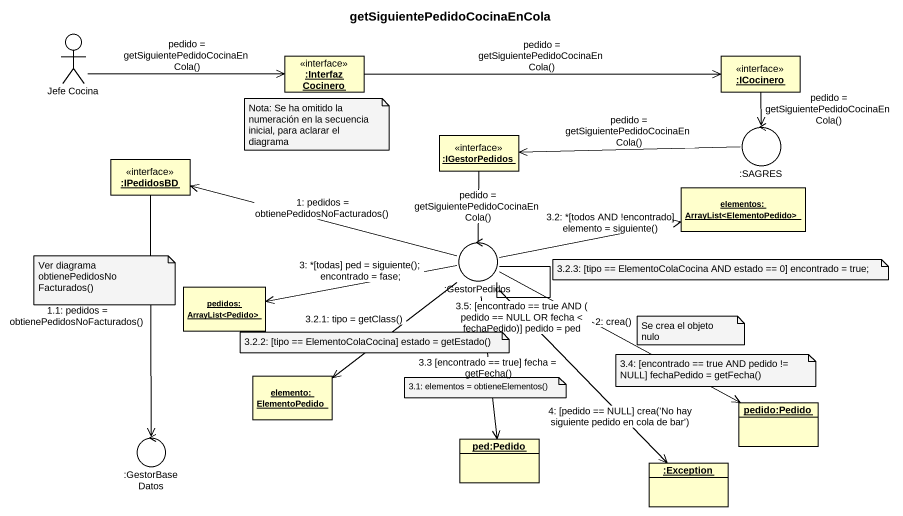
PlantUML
@startuml
title getSiguientePedidoCocinaEnCola
allowmixing
hide circle
hide empty members
actor "Jefe Cocina" as Jefe_Cocina
object ":Interfaz Cocinero" as Interfaz_Cocinero <<interface>>
object ":ICocinero" as ICocinero <<interface>>
control ":SAGRES" as SAGRES
object ":IPedidosBD" as IPedidosBD <<interface>>
object ":IGestorPedidos" as IGestorPedidos <<interface>>
object "elementos: ArrayList<ElementoPedido>" as elementos_ArrayList
control ":GestorPedidos" as GestorPedidos
object "pedidos: ArrayList<Pedido>" as pedidos_ArrayList_Pedido
object "elemento: ElementoPedido" as elemento_ElementoPedido
object "pedido:Pedido" as pedido_Pedido
control ":GestorBaseDatos" as GestorBaseDatos
object "ped:Pedido" as ped_Pedido
object ":Exception" as Exception_
Jefe_Cocina -right-> Interfaz_Cocinero : pedido = getSiguientePedidoCocinaEnCola()
Interfaz_Cocinero -right-> ICocinero : pedido = getSiguientePedidoCocinaEnCola()
ICocinero --> SAGRES : pedido = getSiguientePedidoCocinaEnCola()
SAGRES -left-> IGestorPedidos : pedido = getSiguientePedidoCocinaEnCola()
IPedidosBD --> GestorBaseDatos : 1.1: pedidos = obtienePedidosNoFacturados()
IGestorPedidos -- GestorPedidos : pedido = getSiguientePedidoCocinaEnCola()
GestorPedidos -left-> IPedidosBD : 1: pedidos = obtienePedidosNoFacturados()
GestorPedidos -right-> elementos_ArrayList : 3.2: *[todos AND !encontrado] elemento = siguiente()
GestorPedidos -- GestorPedidos : 3.5: [encontrado == true AND ( pedido == NULL OR fecha < fechaPedido)] pedido = ped
GestorPedidos -left-> pedidos_ArrayList_Pedido : 3: *[todas] ped = siguiente(); encontrado = fase;
GestorPedidos --> elemento_ElementoPedido : 3.2.1: tipo = getClass()
GestorPedidos -right-> pedido_Pedido : 2: crea()
GestorPedidos --> ped_Pedido : 3.3 [encontrado == true] fecha = getFecha()
GestorPedidos --> Exception_ : 4: [pedido == NULL] crea('No hay siguiente pedido en cola de bar')
note as N1
  Nota: Se ha omitido la numeración en la secuencia inicial, para aclarar el diagrama
end note
note as N2
  Ver diagrama obtienePedidosNoFacturados()
end note
note as N3
  3.2.3: [tipo == ElementoColaCocina AND estado == 0] encontrado = true;
end note
note as N4
  Se crea el objeto nulo
end note
note as N5
  3.2.2: [tipo == ElementoColaCocina] estado = getEstado()
end note
note as N6
  3.4: [encontrado == true AND pedido != NULL] fechaPedido = getFecha()
end note
note as N7
  3.1: elementos = obtieneElementos()
end note
@enduml
